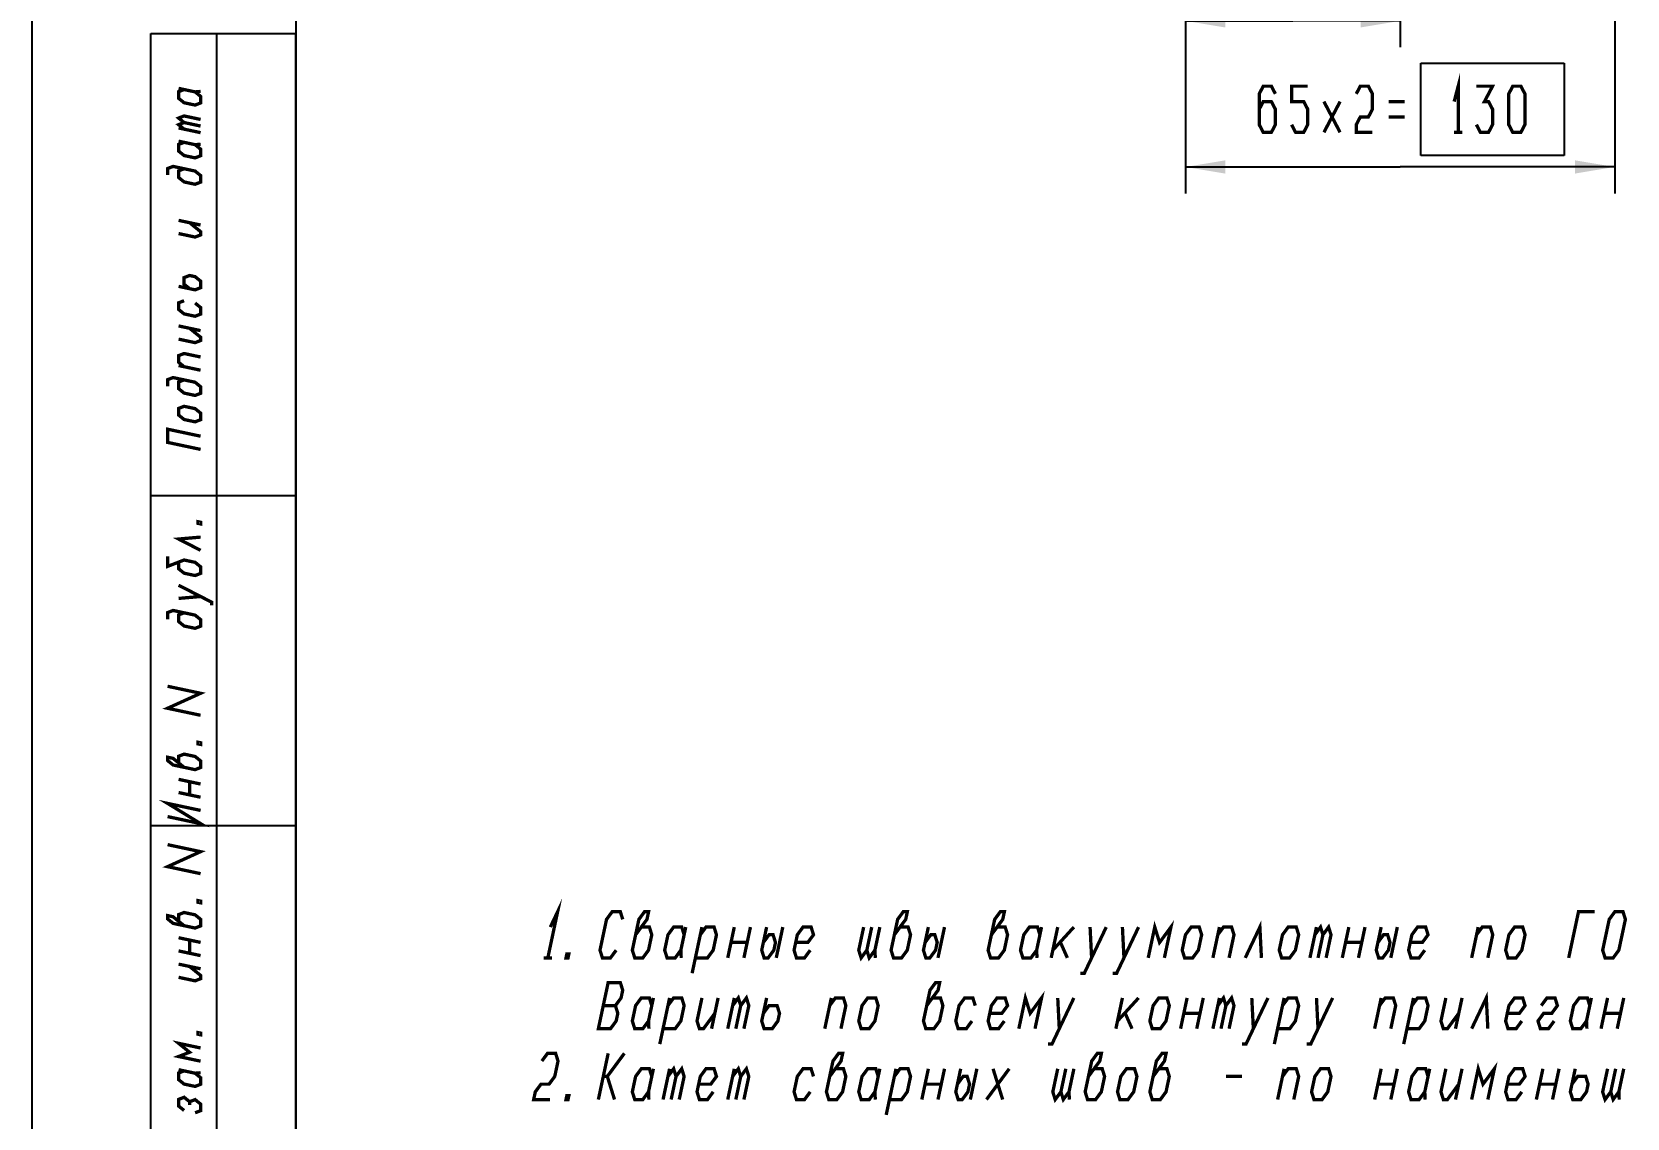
# Model space of a CAD drawing. Header units: millimetres. Extents: x 0 to 420, y 0 to 297.
# Drawn here: x 0 to 120.8, y 67.8 to 150.1 of the extents above; entities that cross this region are included whole.
import ezdxf

# ---------------------------------------------------------------- set-up
doc = ezdxf.new("R2010")
doc.units = ezdxf.units.MM
doc.header["$LTSCALE"] = 23.1
doc.layers.get('0').update_dxf_attribs({"linetype": 'CONTINUOUS'})
doc.layers.add('ALL_DIMENSIONS', color=7, linetype='CONTINUOUS')
doc.styles.get("Standard").update_dxf_attribs({"font": 'txt', "width": 0.7})
doc.dimstyles.new('DIMSTYLE_1', dxfattribs={"dimtxt": 3.5, "dimasz": 3, "dimexe": 0.18, "dimexo": 0.0625, "dimgap": 0.09, "dimtad": 1, "dimdec": 5, "dimlfac": 4, "dimdsep": 46, "dimtxsty": 'STANDARD', "dimblk": '_FILLED', "dimblk1": '_FILLED', "dimblk2": '_FILLED', "dimcen": 0.09, "dimadec": 0, "dimazin": 0, "dimtp": 0.5, "dimtm": 0.5, "dimtfac": 1, "dimtdec": 5, "dimtofl": 0, "dimtmove": 0, "dimatfit": 3, "dimldrblk": '_FILLED', "dimfxl": 1, "dimtolj": 1, "dimarcsym": 0})
doc.dimstyles.new('DIMSTYLE_2', dxfattribs={"dimtxt": 3.5, "dimasz": 3, "dimexe": 0.18, "dimexo": 0.0625, "dimgap": 0.09, "dimtad": 1, "dimdec": 5, "dimlfac": 4, "dimdsep": 46, "dimtxsty": 'STANDARD', "dimblk": '_FILLED', "dimblk1": '_FILLED', "dimblk2": '_FILLED', "dimcen": 0.09, "dimadec": 0, "dimazin": 0, "dimtp": 0.3, "dimtm": 0.3, "dimtfac": 1, "dimtdec": 5, "dimtofl": 0, "dimtmove": 0, "dimatfit": 3, "dimldrblk": '_FILLED', "dimfxl": 1, "dimtolj": 1, "dimarcsym": 0})

# ---------------------------------------------------------------- blocks, each defined once
blk = doc.blocks.new('_FILLED')
at = {"color": 0, "linetype": 'BYBLOCK'}
blk.add_solid([(0, 0), (-1, 0.167), (-1, -0.167)], dxfattribs=at)
blk = doc.blocks.new('*D1')
at = {"layer": 'ALL_DIMENSIONS', "color": 2, "linetype": 'CONTINUOUS'}
for p, q in [((87.39, 161.41), (87.39, 137.9)), ((119.89, 161.41), (119.89, 137.9)), ((87.39, 139.9), (103.64, 139.9)), ((119.89, 139.9), (103.64, 139.9))]:
    blk.add_line(p, q, dxfattribs=at)
at = {"layer": 'ALL_DIMENSIONS', "color": 2, "linetype": 'CONTINUOUS', "xscale": 3, "yscale": 3, "zscale": 3, "rotation": 180}
blk.add_blockref('_FILLED', (87.39, 139.9), dxfattribs=at)
at = {"layer": 'ALL_DIMENSIONS', "color": 2, "linetype": 'CONTINUOUS', "xscale": 3, "yscale": 3, "zscale": 3}
blk.add_blockref('_FILLED', (119.89, 139.9), dxfattribs=at)
blk = doc.blocks.new('*D2')
at = {"layer": 'ALL_DIMENSIONS', "color": 2, "linetype": 'CONTINUOUS'}
for p, q in [((87.39, 161.41), (87.39, 148.97)), ((103.64, 161.41), (103.64, 148.97)), ((87.39, 150.97), (95.52, 150.97)), ((103.64, 150.97), (95.52, 150.97))]:
    blk.add_line(p, q, dxfattribs=at)
at = {"layer": 'ALL_DIMENSIONS', "color": 2, "linetype": 'CONTINUOUS', "xscale": 3, "yscale": 3, "zscale": 3, "rotation": 180}
blk.add_blockref('_FILLED', (87.39, 150.97), dxfattribs=at)
at = {"layer": 'ALL_DIMENSIONS', "color": 2, "linetype": 'CONTINUOUS', "xscale": 3, "yscale": 3, "zscale": 3}
blk.add_blockref('_FILLED', (103.64, 150.97), dxfattribs=at)

msp = doc.modelspace()

# ---------------------------------------------------------------- linework, layer by layer
at = {"color": 7, "linetype": 'CONTINUOUS'}
for p, q in [((0, 297), (0, 0)), ((20, 292), (20, 5)), ((9, 5), (9, 150)), ((9, 150), (20, 150)), ((14, 5), (14, 150)), ((20, 5), (20, 150)), ((9, 115), (20, 115)), ((9, 90), (20, 90))]:
    msp.add_line(p, q, dxfattribs=at)
at = {"color": 2, "linetype": 'CONTINUOUS', "const_width": 0.25}
for points in [[(11.1112594, 145.8542615), (12.3612594, 145.5885699), (12.7779261, 145.6249969)], [(11.5279261, 145.7656934), (11.1112594, 145.6042584), (11.1112594, 145.1042651), (11.5279261, 144.765694), (12.3612594, 144.5885706), (12.7779261, 144.7500055), (12.7779261, 145.2499988), (12.3612594, 145.5885699)], [(11.5279261, 143.2657013), (11.1112594, 143.6042596), (11.5279261, 143.7656946), (12.7779261, 143.5000031)], [(11.5279261, 142.7656952), (11.1112594, 143.1042664), (11.5279261, 143.2657013), (12.7779261, 142.9999969)], [(12.7779261, 142.5000037), (11.1112594, 142.8542633)], [(11.1112594, 141.8542639), (12.3612594, 141.5885596), (12.7779261, 141.6249994)], [(11.5279261, 141.7656958), (11.1112594, 141.6042609), (11.1112594, 141.1042548), (11.5279261, 140.7656964), (12.3612594, 140.5885602), (12.7779261, 140.7499951), (12.7779261, 141.2500012), (12.3612594, 141.5885596)], [(11.5279261, 139.765697), (11.1112594, 139.6042621), (11.1112594, 139.104256), (11.5279261, 138.7656976), (12.3612594, 138.5885614), (12.7779261, 138.7499963), (12.7779261, 139.2500024), (12.3612594, 139.5885608), (10.6945927, 139.9428204), (10.277926, 139.7813855), (10.277926, 139.2813922)], [(11.1112594, 135.8542548), (12.7779261, 135.4999951)], [(11.1112594, 134.8542554), (12.3612594, 134.5885638), (12.7779261, 134.7499988), (12.7779261, 135.0000018), (11.9445927, 135.6771313)], [(11.1112594, 130.8542578), (12.3612594, 130.5885663), (12.7779261, 130.7500012), (12.7779261, 131.2499945), (12.3612594, 131.5885657), (11.9445927, 131.6771338), (11.5279261, 131.5156989), (11.5279261, 131.0156927), (11.9445927, 130.6771344)], [(11.5279261, 129.7656903), (11.1112594, 129.6042554), (11.1112594, 129.1042621), (11.5279261, 128.7656909), (12.3612594, 128.5885675), (12.7779261, 128.7500024), (12.7779261, 129.2499957), (12.3612594, 129.5885669)], [(11.1112594, 127.8542596), (12.7779261, 127.5)], [(11.1112594, 126.8542603), (12.3612594, 126.5885687), (12.7779261, 126.7500037), (12.7779261, 126.9999939), (11.9445927, 127.6771362)], [(11.5279261, 124.7656934), (11.1112594, 125.1042645), (11.1112594, 125.6042578), (11.5279261, 125.7656927), (12.7779261, 125.5000012)], [(12.7779261, 124.5000018), (11.1112594, 124.8542615)], [(11.5279261, 123.765694), (11.1112594, 123.604259), (11.1112594, 123.1042657), (11.5279261, 122.7656946), (12.3612594, 122.5885712), (12.7779261, 122.7500061), (12.7779261, 123.2499994), (12.3612594, 123.5885706), (10.6945927, 123.9428302), (10.277926, 123.7813953), (10.277926, 123.2813892)], [(12.3612594, 120.5885596), (12.7779261, 120.7499945), (12.7779261, 121.2500006), (12.3612594, 121.588559), (11.5279261, 121.7656952), (11.1112594, 121.6042603), (11.1112594, 121.104267), (11.5279261, 120.7656958), (12.3612594, 120.5885596)], [(12.7779261, 118.5000055), (10.277926, 119.0313885), (10.277926, 120.0313879), (12.7779261, 119.5000049)], [(12.7779261, 112.9791614), (12.7779261, 112.8541663), (12.5695924, 112.8984503), (12.5695924, 113.0234454), (12.7779261, 112.9791614)], [(12.7779261, 110.8541675), (11.1112594, 111.7084332), (12.7779261, 111.8541669)], [(11.1112594, 109.9584247), (11.1112594, 109.4584314), (11.5279261, 109.1198602), (12.3612594, 108.9427368), (12.7779261, 109.1041718), (12.7779261, 109.604165), (12.3612594, 109.9427362), (11.5279261, 110.1198596), (10.277926, 109.6355548), (10.277926, 110.385564)], [(13.6112595, 106.6770337), (13.6112595, 106.9270367), (11.1112594, 108.208429)], [(11.5279261, 106.1198621), (11.1112594, 105.9584271), (11.1112594, 105.4584338), (11.5279261, 105.1198627), (12.3612594, 104.9427264), (12.7779261, 105.1041614), (12.7779261, 105.6041675), (12.3612594, 105.9427258), (10.6945927, 106.2969983), (10.277926, 106.1355634), (10.277926, 105.6355573)], [(11.1112594, 107.2084296), (12.7779261, 107.3541632)], [(12.7779261, 98.3541687), (10.277926, 98.8855518), (12.7779261, 100.0208386), (10.277926, 100.5522217)], [(11.5279261, 94.4115289), (10.6945927, 95.0886584), (10.277926, 95.1772266), (10.277926, 94.9272235), (10.6945927, 94.5886652), (12.3612594, 94.2343927), (12.7779261, 94.3958276), (12.7779261, 94.8958337), (12.3612594, 95.2344049), (11.5279261, 95.4115283), (11.1112594, 95.2500934), (11.1112594, 94.7501001)], [(12.7779261, 96.2708313), (12.7779261, 96.1458362), (12.5695924, 96.1901202), (12.5695924, 96.3151154), (12.7779261, 96.2708313)], [(11.1112594, 93.5000977), (12.7779261, 93.145838)], [(11.9445927, 92.322962), (11.9445927, 93.3229614)], [(10.277926, 90.6772229), (12.7779261, 90.145827), (10.277926, 91.6772223), (12.7779261, 91.1458392)], [(12.7779261, 92.1458386), (11.1112594, 92.5000983)], [(12.7779261, 86.3541632), (10.277926, 86.8855591), (12.7779261, 88.0208331), (10.277926, 88.552229)], [(11.5279261, 82.4115234), (10.6945927, 83.0886658), (10.277926, 83.1772211), (10.277926, 82.9272308), (10.6945927, 82.5886597), (12.3612594, 82.2344), (12.7779261, 82.395835), (12.7779261, 82.8958282), (12.3612594, 83.2343994), (11.5279261, 83.4115228), (11.1112594, 83.2500879), (11.1112594, 82.7500946)], [(12.7779261, 84.2708386), (12.7779261, 84.1458307), (12.5695924, 84.1901147), (12.5695924, 84.3151099), (12.7779261, 84.2708386)], [(39.2688336, 82.3064594), (39.8230669, 83.473136), (39.0791171, 79.9731317)], [(44.7521997, 82.8898041), (44.5699397, 83.473136), (43.9574419, 83.473136), (43.5271976, 82.8898041), (43.0312321, 80.5564636), (43.2134921, 79.9731317), (43.8259932, 79.9731317), (44.2562343, 80.5564636)], [(45.7292175, 81.7231274), (46.5896997, 82.8898041), (46.7136919, 83.473136), (46.4074397, 83.473136), (45.9771986, 82.8898041), (45.4812332, 80.5564636), (45.6634932, 79.9731317), (46.2759911, 79.9731317), (46.7062321, 80.5564636), (46.9542165, 81.7231274), (46.7719565, 82.3064594), (46.1594586, 82.3064594)], [(65.3292133, 81.7231274), (66.1897018, 82.8898041), (66.3136908, 83.473136), (66.0074387, 83.473136), (65.5771976, 82.8898041), (65.0812354, 80.5564636), (65.2634921, 79.9731317), (65.87599, 79.9731317), (66.3062311, 80.5564636), (66.5542154, 81.7231274), (66.3719586, 82.3064594), (65.7594608, 82.3064594)], [(72.6792133, 81.7231274), (73.5397018, 82.8898041), (73.6636908, 83.473136), (73.3574387, 83.473136), (72.9271976, 82.8898041), (72.4312354, 80.5564636), (72.6134921, 79.9731317), (73.22599, 79.9731317), (73.6562311, 80.5564636), (73.9042154, 81.7231274), (73.7219586, 82.3064594), (73.1094608, 82.3064594)], [(116.40724, 79.9731317), (117.1511865, 83.473136), (118.3761951, 83.473136)], [(119.16349, 79.9731317), (118.9812396, 80.5564636), (119.4771954, 82.8898041), (119.9074365, 83.473136), (120.5199408, 83.473136), (120.702204, 82.8898041), (120.2062354, 80.5564636), (119.7759943, 79.9731317), (119.16349, 79.9731317)], [(49.4042175, 81.7231274), (49.2219575, 82.3064594), (48.6094565, 82.3064594), (48.1792154, 81.7231274), (47.9312343, 80.5564636), (48.1134911, 79.9731317), (48.7259921, 79.9731317), (49.1562332, 80.5564636)], [(49.5282065, 82.3064594), (49.1562332, 80.5564636), (49.1853671, 79.9731317)], [(50.0092589, 78.8064679), (50.7532086, 82.3064594)], [(50.2572432, 79.9731317), (51.1759932, 79.9731317), (51.6062343, 80.5564636), (51.8542154, 81.7231274), (51.6719586, 82.3064594), (51.0594575, 82.3064594), (50.6292165, 81.7231274)], [(52.7072411, 79.9731317), (53.2032065, 82.3064594)], [(54.4282086, 82.3064594), (53.93224, 79.9731317)], [(55.6532108, 82.3064594), (55.2812311, 80.5564636), (55.4634943, 79.9731317), (55.76974, 79.9731317), (56.1999811, 80.5564636), (56.3239764, 81.1397955), (56.1417133, 81.7231274), (55.8354675, 81.7231274), (55.4052264, 81.1397955)], [(56.8782065, 82.3064594), (56.3822443, 79.9731317)], [(57.8552243, 81.1397955), (58.7739743, 81.1397955), (59.2042154, 81.7231274), (59.0219586, 82.3064594), (58.4094608, 82.3064594), (57.9792133, 81.7231274), (57.7312354, 80.5564636), (57.9134921, 79.9731317), (58.52599, 79.9731317), (58.9562311, 80.5564636)], [(63.0032108, 82.3064594), (62.6312311, 80.5564636), (62.8134943, 79.9731317), (63.2437354, 80.5564636), (63.4259921, 79.9731317), (63.8562332, 80.5564636), (64.2282065, 82.3064594)], [(63.6157086, 82.3064594), (63.2437354, 80.5564636)], [(67.9032065, 82.3064594), (67.5312332, 80.5564636), (67.71349, 79.9731317), (68.0197421, 79.9731317), (68.4499832, 80.5564636), (68.5739722, 81.1397955), (68.3917154, 81.7231274), (68.0854633, 81.7231274), (67.6552222, 81.1397955)], [(69.1282086, 82.3064594), (68.63224, 79.9731317)], [(76.3542133, 81.7231274), (76.1719565, 82.3064594), (75.5594586, 82.3064594), (75.1292175, 81.7231274), (74.8812332, 80.5564636), (75.06349, 79.9731317), (75.6759943, 79.9731317), (76.1062354, 80.5564636)], [(76.4782086, 82.3064594), (76.1062354, 80.5564636), (76.1353693, 79.9731317)], [(77.7032108, 82.3064594), (77.2072421, 79.9731317)], [(77.3312311, 80.5564636), (78.9282065, 82.3064594)], [(79.4092621, 78.8064679), (79.7155078, 78.8064679), (81.3782108, 82.3064594)], [(80.1532086, 82.3064594), (80.2697443, 79.9731317)], [(81.8592599, 78.8064679), (82.1655121, 78.8064679), (83.8282086, 82.3064594)], [(82.6032065, 82.3064594), (82.7197421, 79.9731317)], [(84.5572421, 79.9731317), (85.0532108, 82.3064594), (85.4177243, 81.1397955), (86.2782065, 82.3064594), (85.7822443, 79.9731317)], [(87.1312354, 80.5564636), (87.3134921, 79.9731317), (87.92599, 79.9731317), (88.3562311, 80.5564636), (88.6042154, 81.7231274), (88.4219586, 82.3064594), (87.8094608, 82.3064594), (87.3792133, 81.7231274), (87.1312354, 80.5564636)], [(89.4572443, 79.9731317), (89.9532065, 82.3064594)], [(89.8292175, 81.7231274), (90.2594586, 82.3064594), (90.8719565, 82.3064594), (91.0542133, 81.7231274), (90.68224, 79.9731317)], [(91.9072421, 79.9731317), (93.0157086, 82.3064594), (93.1322443, 79.9731317)], [(94.4812354, 80.5564636), (94.6634921, 79.9731317), (95.27599, 79.9731317), (95.7062311, 80.5564636), (95.9542154, 81.7231274), (95.7719586, 82.3064594), (95.1594608, 82.3064594), (94.7292133, 81.7231274), (94.4812354, 80.5564636)], [(96.8072443, 79.9731317), (97.3032065, 82.3064594)], [(97.1792175, 81.7231274), (97.6094586, 82.3064594), (97.7917154, 81.7231274), (97.4197421, 79.9731317)], [(97.7917154, 81.7231274), (98.2219565, 82.3064594), (98.4042133, 81.7231274), (98.03224, 79.9731317)], [(99.2572421, 79.9731317), (99.7532108, 82.3064594)], [(100.9782065, 82.3064594), (100.4822443, 79.9731317)], [(102.2032086, 82.3064594), (101.8312354, 80.5564636), (102.0134921, 79.9731317), (102.3197443, 79.9731317), (102.7499854, 80.5564636), (102.8739743, 81.1397955), (102.6917175, 81.7231274), (102.3854654, 81.7231274), (101.9552243, 81.1397955)], [(103.4282108, 82.3064594), (102.9322421, 79.9731317)], [(104.4052222, 81.1397955), (105.3239722, 81.1397955), (105.7542133, 81.7231274), (105.5719565, 82.3064594), (104.9594586, 82.3064594), (104.5292175, 81.7231274), (104.2812332, 80.5564636), (104.46349, 79.9731317), (105.0759943, 79.9731317), (105.5062354, 80.5564636)], [(109.05724, 79.9731317), (109.5532086, 82.3064594)], [(109.4292133, 81.7231274), (109.8594543, 82.3064594), (110.4719586, 82.3064594), (110.6542218, 81.7231274), (110.2822485, 79.9731317)], [(111.6312396, 80.5564636), (111.81349, 79.9731317), (112.4259943, 79.9731317), (112.8562354, 80.5564636), (113.1042133, 81.7231274), (112.9219629, 82.3064594), (112.3094586, 82.3064594), (111.8792175, 81.7231274), (111.6312396, 80.5564636)], [(11.1112594, 81.5000922), (12.7779261, 81.1458325)], [(11.9445927, 80.3229694), (11.9445927, 81.3229688)], [(52.9552254, 81.1397955), (54.1802243, 81.1397955)], [(77.9146014, 81.1397955), (78.4322443, 79.9731317)], [(99.5052264, 81.1397955), (100.7302222, 81.1397955)], [(12.7779261, 80.1458331), (11.1112594, 80.5000928)], [(38.7728682, 79.9731317), (39.3853661, 79.9731317)], [(40.6103682, 79.9731317), (40.4572421, 79.9731317), (40.5192366, 80.2648041), (40.6723627, 80.2648041), (40.6103682, 79.9731317)], [(63.8562332, 80.5564636), (63.8853671, 79.9731317)], [(11.1112594, 79.5000934), (12.7779261, 79.1458337)], [(11.1112594, 78.500094), (12.3612594, 78.2343961), (12.7779261, 78.395831), (12.7779261, 78.645834), (11.9445927, 79.32297)], [(42.9072432, 74.6058463), (43.8259932, 74.6058463), (44.2562343, 75.1891782), (44.3802264, 75.7725101), (44.1979665, 76.355842), (44.6282075, 76.9391803), (44.7521997, 77.5225122), (44.5699397, 78.1058441), (43.6511897, 78.1058441), (42.9072432, 74.6058463)], [(67.7792175, 76.355842), (68.6396997, 77.5225122), (68.7636887, 78.1058441), (68.4574429, 78.1058441), (68.0272018, 77.5225122), (67.5312332, 75.1891782), (67.71349, 74.6058463), (68.3259943, 74.6058463), (68.7562354, 75.1891782), (69.0042133, 76.355842), (68.8219565, 76.9391803), (68.2094586, 76.9391803)], [(74.7572443, 74.6058463), (75.2532065, 76.9391803), (75.6177264, 75.7725101), (76.4782086, 76.9391803), (75.98224, 74.6058463)], [(109.05724, 74.6058463), (110.1657129, 76.9391803), (110.2822485, 74.6058463)], [(43.2792165, 76.355842), (44.1979665, 76.355842)], [(46.9542165, 76.355842), (46.7719565, 76.9391803), (46.1594586, 76.9391803), (45.7292175, 76.355842), (45.4812332, 75.1891782), (45.6634932, 74.6058463), (46.2759911, 74.6058463), (46.7062321, 75.1891782)], [(47.0782086, 76.9391803), (46.7062321, 75.1891782), (46.7353661, 74.6058463)], [(47.559261, 73.439176), (48.3032076, 76.9391803)], [(47.8072421, 74.6058463), (48.7259921, 74.6058463), (49.1562332, 75.1891782), (49.4042175, 76.355842), (49.2219575, 76.9391803), (48.6094565, 76.9391803), (48.1792154, 76.355842)], [(50.7532086, 76.9391803), (50.3812321, 75.1891782), (50.5634921, 74.6058463), (50.8697411, 74.6058463), (51.7302264, 75.7725101)], [(51.9782076, 76.9391803), (51.4822421, 74.6058463)], [(52.7072411, 74.6058463), (53.2032065, 76.9391803)], [(53.0792175, 76.355842), (53.5094586, 76.9391803), (53.6917154, 76.355842), (53.3197421, 74.6058463)], [(53.6917154, 76.355842), (54.1219565, 76.9391803), (54.3042133, 76.355842), (53.93224, 74.6058463)], [(55.6532108, 76.9391803), (55.2812311, 75.1891782), (55.4634943, 74.6058463), (56.0759921, 74.6058463), (56.5062332, 75.1891782), (56.6302222, 75.7725101), (56.4479654, 76.355842), (55.8354675, 76.355842), (55.4052264, 75.7725101)], [(60.0572443, 74.6058463), (60.5532065, 76.9391803)], [(60.4292175, 76.355842), (60.8594586, 76.9391803), (61.4719565, 76.9391803), (61.6542133, 76.355842), (61.28224, 74.6058463)], [(62.6312311, 75.1891782), (62.8134943, 74.6058463), (63.4259921, 74.6058463), (63.8562332, 75.1891782), (64.1042175, 76.355842), (63.9219608, 76.9391803), (63.3094565, 76.9391803), (62.8792154, 76.355842), (62.6312311, 75.1891782)], [(71.4542175, 76.355842), (71.2719608, 76.9391803), (70.6594565, 76.9391803), (70.2292154, 76.355842), (69.9812311, 75.1891782), (70.1634943, 74.6058463), (70.7759921, 74.6058463), (71.2062332, 75.1891782)], [(72.5552243, 75.7725101), (73.4739743, 75.7725101), (73.9042154, 76.355842), (73.7219586, 76.9391803), (73.1094608, 76.9391803), (72.6792133, 76.355842), (72.4312354, 75.1891782), (72.6134921, 74.6058463), (73.22599, 74.6058463), (73.6562311, 75.1891782)], [(76.9592578, 73.439176), (77.2655099, 73.439176), (78.9282065, 76.9391803)], [(77.7032108, 76.9391803), (77.81974, 74.6058463)], [(82.6032065, 76.9391803), (82.1072443, 74.6058463)], [(82.2312332, 75.1891782), (83.8282086, 76.9391803)], [(84.6812311, 75.1891782), (84.8634943, 74.6058463), (85.4759921, 74.6058463), (85.9062332, 75.1891782), (86.1542175, 76.355842), (85.9719608, 76.9391803), (85.3594565, 76.9391803), (84.9292154, 76.355842), (84.6812311, 75.1891782)], [(87.00724, 74.6058463), (87.5032086, 76.9391803)], [(88.7282108, 76.9391803), (88.2322421, 74.6058463)], [(89.4572443, 74.6058463), (89.9532065, 76.9391803)], [(89.8292175, 76.355842), (90.2594586, 76.9391803), (90.4417154, 76.355842), (90.0697421, 74.6058463)], [(90.4417154, 76.355842), (90.8719565, 76.9391803), (91.0542133, 76.355842), (90.68224, 74.6058463)], [(91.6592578, 73.439176), (91.9655099, 73.439176), (93.6282065, 76.9391803)], [(92.4032108, 76.9391803), (92.51974, 74.6058463)], [(94.1092621, 73.439176), (94.8532086, 76.9391803)], [(94.35724, 74.6058463), (95.27599, 74.6058463), (95.7062311, 75.1891782), (95.9542154, 76.355842), (95.7719586, 76.9391803), (95.1594608, 76.9391803), (94.7292133, 76.355842)], [(96.5592599, 73.439176), (96.8655121, 73.439176), (98.5282086, 76.9391803)], [(97.3032065, 76.9391803), (97.4197421, 74.6058463)], [(101.70724, 74.6058463), (102.2032086, 76.9391803)], [(102.0792133, 76.355842), (102.5094608, 76.9391803), (103.1219586, 76.9391803), (103.3042154, 76.355842), (102.9322421, 74.6058463)], [(103.9092599, 73.439176), (104.6532065, 76.9391803)], [(104.1572443, 74.6058463), (105.0759943, 74.6058463), (105.5062354, 75.1891782), (105.7542133, 76.355842), (105.5719565, 76.9391803), (104.9594586, 76.9391803), (104.5292175, 76.355842)], [(107.1032108, 76.9391803), (106.7312311, 75.1891782), (106.9134943, 74.6058463), (107.21974, 74.6058463), (108.0802222, 75.7725101)], [(108.3282129, 76.9391803), (107.8322443, 74.6058463)], [(111.7552222, 75.7725101), (112.6739722, 75.7725101), (113.1042133, 76.355842), (112.9219629, 76.9391803), (112.3094586, 76.9391803), (111.8792175, 76.355842), (111.6312396, 75.1891782), (111.81349, 74.6058463), (112.4259943, 74.6058463), (112.8562354, 75.1891782)], [(114.3292218, 76.355842), (114.7594629, 76.9391803), (115.3719543, 76.9391803), (115.5542175, 76.355842), (115.1239764, 75.7725101), (114.5114722, 75.7725101), (114.0812311, 75.1891782), (114.2634943, 74.6058463), (114.8759985, 74.6058463), (115.3062396, 75.1891782)], [(118.0042218, 76.355842), (117.8219586, 76.9391803), (117.2094543, 76.9391803), (116.7792133, 76.355842), (116.5312354, 75.1891782), (116.7134985, 74.6058463), (117.32599, 74.6058463), (117.7562311, 75.1891782)], [(118.1282043, 76.9391803), (117.7562311, 75.1891782), (117.785365, 74.6058463)], [(118.8572443, 74.6058463), (119.3532129, 76.9391803)], [(120.5782086, 76.9391803), (120.08224, 74.6058463)], [(82.8145972, 75.7725101), (83.33224, 74.6058463)], [(87.2552243, 75.7725101), (88.4802264, 75.7725101)], [(119.1052222, 75.7725101), (120.3302307, 75.7725101)], [(12.7779261, 72.1458316), (11.1112594, 72.5000912), (11.9445927, 72.8229611), (11.1112594, 73.500097), (12.7779261, 73.145831)], [(12.7779261, 74.2708319), (12.7779261, 74.1458304), (12.5695924, 74.1901144), (12.5695924, 74.315116), (12.7779261, 74.2708319)], [(38.6271986, 72.1552203), (39.0574397, 72.7385587), (39.6699408, 72.7385587), (39.8521976, 72.1552203), (39.6042165, 70.9885565), (39.1739754, 70.4052246), (38.5614743, 70.4052246), (38.1312332, 69.8218863), (38.0072411, 69.2385544), (39.2322432, 69.2385544)], [(42.9072432, 69.2385544), (43.6511897, 72.7385587)], [(43.2792165, 70.9885565), (43.5854654, 70.9885565), (44.8761919, 72.7385587)], [(60.4292175, 70.9885565), (61.2896997, 72.1552203), (61.4136887, 72.7385587), (61.1074429, 72.7385587), (60.6772018, 72.1552203), (60.1812332, 69.8218863), (60.36349, 69.2385544), (60.9759943, 69.2385544), (61.4062354, 69.8218863), (61.6542133, 70.9885565), (61.4719565, 71.5718884), (60.8594586, 71.5718884)], [(80.0292133, 70.9885565), (80.8897018, 72.1552203), (81.0136908, 72.7385587), (80.7074387, 72.7385587), (80.2771976, 72.1552203), (79.7812354, 69.8218863), (79.9634921, 69.2385544), (80.57599, 69.2385544), (81.0062311, 69.8218863), (81.2542154, 70.9885565), (81.0719586, 71.5718884), (80.4594608, 71.5718884)], [(84.9292154, 70.9885565), (85.7896976, 72.1552203), (85.9136929, 72.7385587), (85.6074408, 72.7385587), (85.1771997, 72.1552203), (84.6812311, 69.8218863), (84.8634943, 69.2385544), (85.4759921, 69.2385544), (85.9062332, 69.8218863), (86.1542175, 70.9885565), (85.9719608, 71.5718884), (85.3594565, 71.5718884)], [(11.1112594, 71.5000919), (12.3612594, 71.2344003), (12.7779261, 71.2708337)], [(11.5279261, 71.4115302), (11.1112594, 71.2500952), (11.1112594, 70.7500955), (11.5279261, 70.4115308), (12.3612594, 70.2344009), (12.7779261, 70.3958359), (12.7779261, 70.8958356), (12.3612594, 71.2344003)], [(46.9542165, 70.9885565), (46.7719565, 71.5718884), (46.1594586, 71.5718884), (45.7292175, 70.9885565), (45.4812332, 69.8218863), (45.6634932, 69.2385544), (46.2759911, 69.2385544), (46.7062321, 69.8218863)], [(47.0782086, 71.5718884), (46.7062321, 69.8218863), (46.7353661, 69.2385544)], [(47.8072421, 69.2385544), (48.3032076, 71.5718884)], [(48.1792154, 70.9885565), (48.6094565, 71.5718884), (48.7917165, 70.9885565), (48.4197432, 69.2385544)], [(48.7917165, 70.9885565), (49.2219575, 71.5718884), (49.4042175, 70.9885565), (49.0322411, 69.2385544)], [(50.5052243, 70.4052246), (51.4239743, 70.4052246), (51.8542154, 70.9885565), (51.6719586, 71.5718884), (51.0594575, 71.5718884), (50.6292165, 70.9885565), (50.3812321, 69.8218863), (50.5634921, 69.2385544), (51.1759932, 69.2385544), (51.6062343, 69.8218863)], [(52.7072411, 69.2385544), (53.2032065, 71.5718884)], [(53.0792175, 70.9885565), (53.5094586, 71.5718884), (53.6917154, 70.9885565), (53.3197421, 69.2385544)], [(53.6917154, 70.9885565), (54.1219565, 71.5718884), (54.3042133, 70.9885565), (53.93224, 69.2385544)], [(59.2042154, 70.9885565), (59.0219586, 71.5718884), (58.4094608, 71.5718884), (57.9792133, 70.9885565), (57.7312354, 69.8218863), (57.9134921, 69.2385544), (58.52599, 69.2385544), (58.9562311, 69.8218863)], [(64.1042175, 70.9885565), (63.9219608, 71.5718884), (63.3094565, 71.5718884), (62.8792154, 70.9885565), (62.6312311, 69.8218863), (62.8134943, 69.2385544), (63.4259921, 69.2385544), (63.8562332, 69.8218863)], [(64.2282065, 71.5718884), (63.8562332, 69.8218863), (63.8853671, 69.2385544)], [(64.7092621, 68.0718906), (65.4532086, 71.5718884)], [(64.95724, 69.2385544), (65.87599, 69.2385544), (66.3062311, 69.8218863), (66.5542154, 70.9885565), (66.3719586, 71.5718884), (65.7594608, 71.5718884), (65.3292133, 70.9885565)], [(67.4072443, 69.2385544), (67.9032065, 71.5718884)], [(69.1282086, 71.5718884), (68.63224, 69.2385544)], [(70.3532108, 71.5718884), (69.9812311, 69.8218863), (70.1634943, 69.2385544), (70.46974, 69.2385544), (70.8999811, 69.8218863), (71.0239764, 70.4052246), (70.8417133, 70.9885565), (70.5354675, 70.9885565), (70.1052264, 70.4052246)], [(71.5782065, 71.5718884), (71.0822443, 69.2385544)], [(72.30724, 69.2385544), (74.0282108, 71.5718884)], [(72.8032086, 71.5718884), (73.5322421, 69.2385544)], [(77.7032108, 71.5718884), (77.3312311, 69.8218863), (77.5134943, 69.2385544), (77.9437354, 69.8218863), (78.1259921, 69.2385544), (78.5562332, 69.8218863), (78.9282065, 71.5718884)], [(78.3157086, 71.5718884), (77.9437354, 69.8218863)], [(82.2312332, 69.8218863), (82.41349, 69.2385544), (83.0259943, 69.2385544), (83.4562354, 69.8218863), (83.7042133, 70.9885565), (83.5219565, 71.5718884), (82.9094586, 71.5718884), (82.4792175, 70.9885565), (82.2312332, 69.8218863)], [(94.35724, 69.2385544), (94.8532086, 71.5718884)], [(94.7292133, 70.9885565), (95.1594608, 71.5718884), (95.7719586, 71.5718884), (95.9542154, 70.9885565), (95.5822421, 69.2385544)], [(96.9312332, 69.8218863), (97.11349, 69.2385544), (97.7259943, 69.2385544), (98.1562354, 69.8218863), (98.4042133, 70.9885565), (98.2219565, 71.5718884), (97.6094586, 71.5718884), (97.1792175, 70.9885565), (96.9312332, 69.8218863)], [(101.70724, 69.2385544), (102.2032086, 71.5718884)], [(103.4282108, 71.5718884), (102.9322421, 69.2385544)], [(105.7542133, 70.9885565), (105.5719565, 71.5718884), (104.9594586, 71.5718884), (104.5292175, 70.9885565), (104.2812332, 69.8218863), (104.46349, 69.2385544), (105.0759943, 69.2385544), (105.5062354, 69.8218863)], [(105.8782086, 71.5718884), (105.5062354, 69.8218863), (105.5353693, 69.2385544)], [(107.1032108, 71.5718884), (106.7312311, 69.8218863), (106.9134943, 69.2385544), (107.21974, 69.2385544), (108.0802222, 70.4052246)], [(108.3282129, 71.5718884), (107.8322443, 69.2385544)], [(109.05724, 69.2385544), (109.5532086, 71.5718884), (109.9177222, 70.4052246), (110.7782043, 71.5718884), (110.2822485, 69.2385544)], [(111.7552222, 70.4052246), (112.6739722, 70.4052246), (113.1042133, 70.9885565), (112.9219629, 71.5718884), (112.3094586, 71.5718884), (111.8792175, 70.9885565), (111.6312396, 69.8218863), (111.81349, 69.2385544), (112.4259943, 69.2385544), (112.8562354, 69.8218863)], [(113.9572485, 69.2385544), (114.4532043, 71.5718884)], [(115.6782129, 71.5718884), (115.1822443, 69.2385544)], [(116.9032086, 71.5718884), (116.5312354, 69.8218863), (116.7134985, 69.2385544), (117.32599, 69.2385544), (117.7562311, 69.8218863), (117.8802264, 70.4052246), (117.6979633, 70.9885565), (117.0854718, 70.9885565), (116.6552307, 70.4052246)], [(119.3532129, 71.5718884), (118.9812396, 69.8218863), (119.16349, 69.2385544), (119.5937311, 69.8218863), (119.7759943, 69.2385544), (120.2062354, 69.8218863), (120.5782086, 71.5718884)], [(119.9657043, 71.5718884), (119.5937311, 69.8218863)], [(44.1322421, 69.2385544), (43.5854654, 70.9885565)], [(67.6552222, 70.4052246), (68.8802243, 70.4052246)], [(90.4417154, 70.9885565), (91.6667175, 70.9885565)], [(101.9552243, 70.4052246), (103.1802264, 70.4052246)], [(114.2052264, 70.4052246), (115.4302222, 70.4052246)], [(12.3612594, 68.2343958), (12.7779261, 68.3958307), (12.7779261, 68.8958304), (12.3612594, 69.2344016), (11.9445927, 69.0729666), (11.5279261, 69.4115314), (11.1112594, 69.2500964), (11.1112594, 68.7500967), (11.5279261, 68.411532)], [(11.9445927, 68.8229636), (11.9445927, 69.0729666)], [(40.6103682, 69.2385544), (40.4572421, 69.2385544), (40.5192366, 69.5302203), (40.6723627, 69.5302203), (40.6103682, 69.2385544)], [(78.5562332, 69.8218863), (78.5853671, 69.2385544)], [(120.2062354, 69.8218863), (120.2353693, 69.2385544)]]:
    msp.add_lwpolyline(points, dxfattribs=at)
at = {"layer": 'ALL_DIMENSIONS', "color": 2, "linetype": 'CONTINUOUS'}
for p, q in [((105.2159714, 147.771348), (116.0659714, 147.771348)), ((105.2159714, 140.771348), (105.2159714, 147.771348)), ((116.0659714, 147.771348), (116.0659714, 140.771348)), ((116.0659714, 140.771348), (105.2159714, 140.771348))]:
    msp.add_line(p, q, dxfattribs=at)
at = {"layer": 'ALL_DIMENSIONS', "color": 2, "linetype": 'CONTINUOUS', "const_width": 0.25}
for points in [[(107.7316022, 144.8546851), (108.0378479, 146.0213489), (108.0378479, 142.5213446)], [(94.1909729, 145.438017), (93.8847208, 146.0213489), (93.2722229, 146.0213489), (92.9659708, 145.438017), (92.9659708, 143.1046765), (93.2722229, 142.5213446), (93.8847208, 142.5213446), (94.1909729, 143.1046765), (94.1909729, 144.2713531), (93.8847208, 144.8546851), (93.2722229, 144.8546851), (92.9659708, 144.2713531)], [(95.4159686, 143.1046765), (95.7222208, 142.5213446), (96.3347186, 142.5213446), (96.6409708, 143.1046765), (96.6409708, 144.2713531), (96.3347186, 144.8546851), (95.4159686, 144.8546851), (95.4159686, 146.0213489), (96.6409708, 146.0213489)], [(100.3159708, 145.438017), (100.6222229, 146.0213489), (101.2347208, 146.0213489), (101.5409729, 145.438017), (101.5409729, 144.2713531), (101.2347208, 143.6880084), (100.6222229, 143.6880084), (100.3159708, 143.1046765), (100.3159708, 142.5213446), (101.5409729, 142.5213446)], [(109.4159729, 146.0213489), (110.6409686, 146.0213489), (110.0284772, 144.8546851), (110.3347229, 144.8546851), (110.6409686, 144.2713531), (110.6409686, 143.1046765), (110.3347229, 142.5213446), (109.7222186, 142.5213446), (109.4159729, 143.1046765)], [(112.1722229, 142.5213446), (111.8659772, 143.1046765), (111.8659772, 145.438017), (112.1722229, 146.0213489), (112.7847272, 146.0213489), (113.0909729, 145.438017), (113.0909729, 143.1046765), (112.7847272, 142.5213446), (112.1722229, 142.5213446)], [(97.8659729, 144.8546851), (99.0909686, 142.5213446)], [(97.8659729, 142.5213446), (99.0909686, 144.8546851)], [(102.7659686, 144.8546851), (103.9909708, 144.8546851)], [(102.7659686, 143.6880084), (103.9909708, 143.6880084)], [(107.7316022, 142.5213446), (108.3440936, 142.5213446)]]:
    msp.add_lwpolyline(points, dxfattribs=at)

# ---------------------------------------------------------------- dimensions: what is measured, and where the dimension line sits
at = {"layer": 'ALL_DIMENSIONS', "color": 2, "linetype": 'CONTINUOUS'}
dim = msp.add_linear_dim(base=(119.8909714, 139.896348), p1=(87.3909714, 161.4056975), p2=(119.8909714, 161.4056975), text='65х2=<>', dimstyle='DIMSTYLE_1', dxfattribs=at)
dim.commit()
dim.dimension.update_dxf_attribs({"geometry": '*D1', "text_midpoint": (92.9659714, 142.521348), "dimtype": 160})
dim = msp.add_linear_dim(base=(103.6409714, 150.9702711), p1=(87.3909714, 161.4056975), p2=(103.6409714, 161.4056975), dimstyle='DIMSTYLE_2', dxfattribs=at)
dim.commit()
dim.dimension.update_dxf_attribs({"geometry": '*D2', "text_midpoint": (93.0659714, 153.5952711), "dimtype": 160})

doc.saveas('drawing.dxf')
